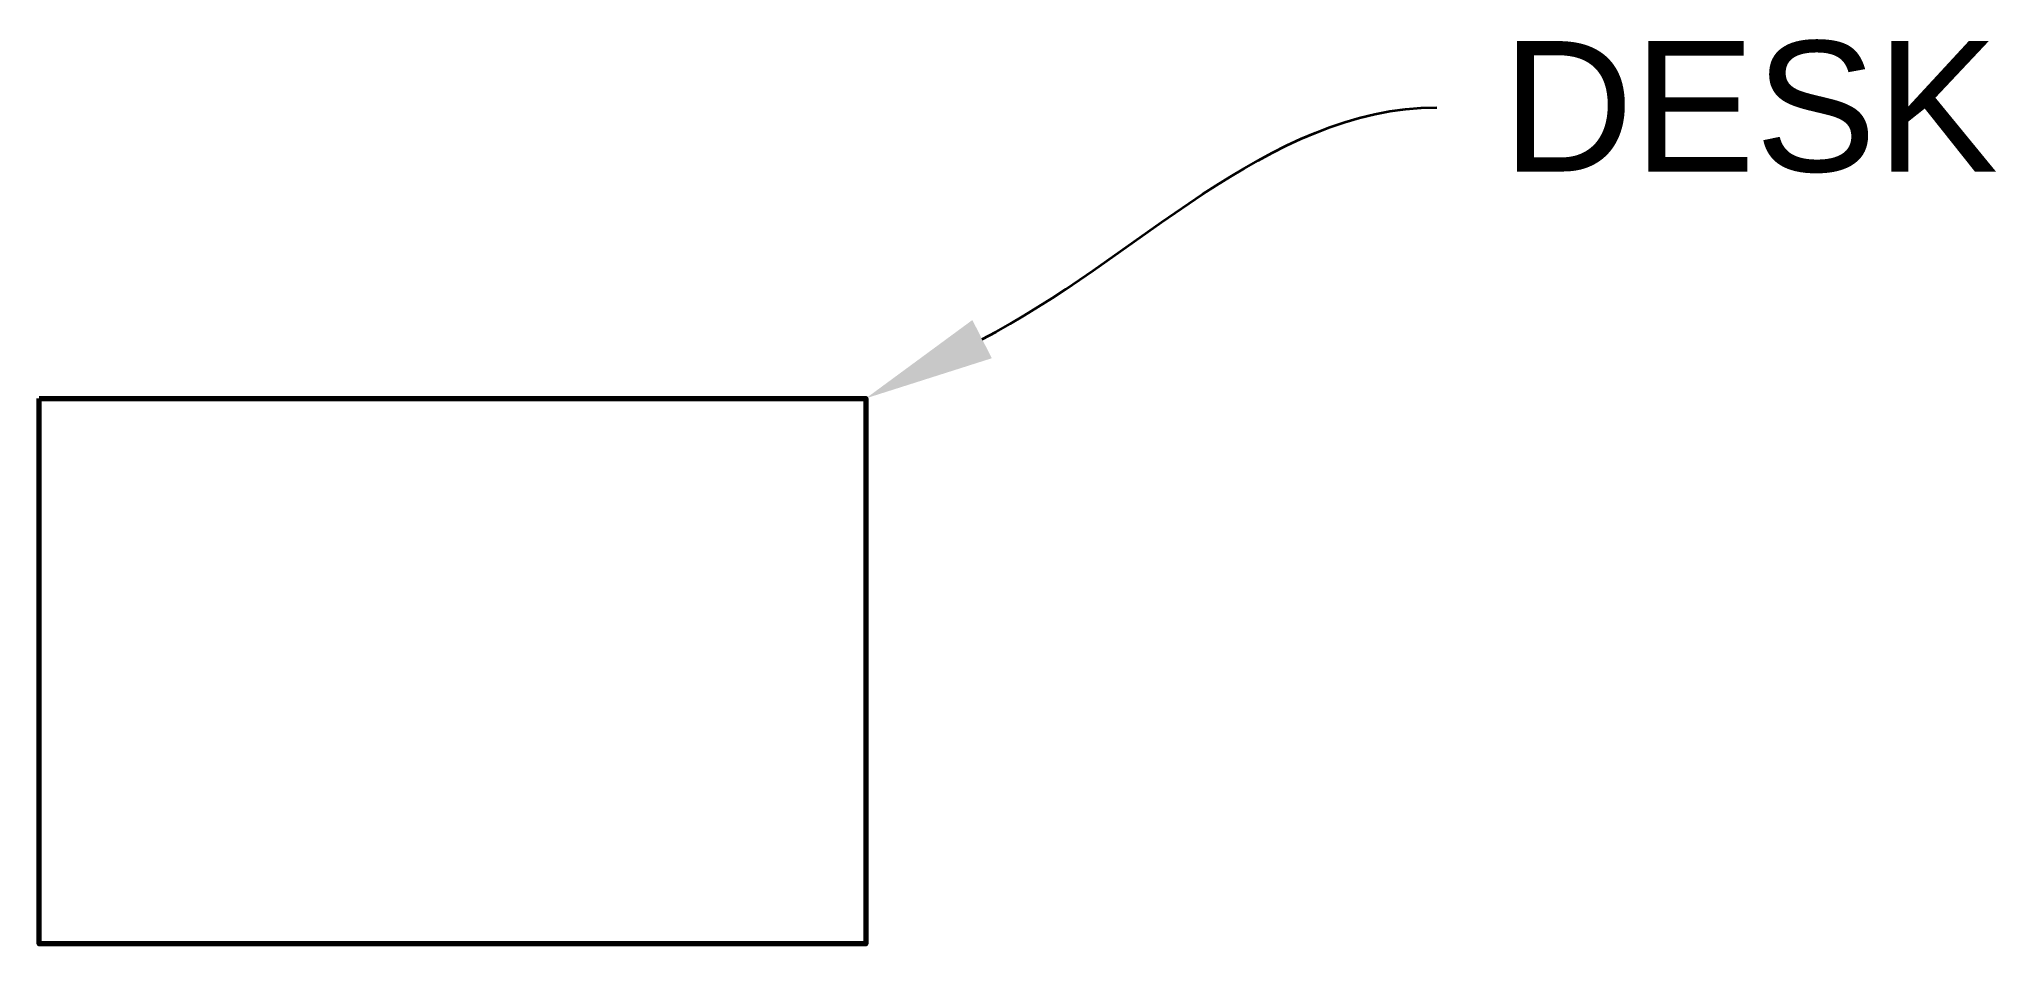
# Model space of a CAD drawing. Header units: inches. Extents: x 2453 to 2633, y 403 to 486.
import ezdxf
from ezdxf import colors
from ezdxf.entities.mleader import LeaderData, LeaderLine
from ezdxf.math import Vec2, Vec3

# ---------------------------------------------------------------- set-up
doc = ezdxf.new("R2010")
doc.units = ezdxf.units.IN
doc.header["$MEASUREMENT"] = 0
doc.layers.add('1-Objects', color=7, linetype='Continuous', lineweight=25)
doc.styles.get("Standard").update_dxf_attribs({"font": 'arial.ttf'})

msp = doc.modelspace()

# ---------------------------------------------------------------- linework, layer by layer
at = {"layer": '1-Objects', "color": 6, "lineweight": 70}
msp.add_lwpolyline([(2453.22, 453.2), (2529.32, 453.2), (2529.32, 403.01), (2453.22, 403.01)], close=True, dxfattribs=at)

# ---------------------------------------------------------------- leaders
at = {"layer": '1-Objects', "color": 6}
ml = msp.add_multileader_mtext('Standard', dxfattribs=at)
ml.set_content('DESK', color=6)
ml.set_leader_properties(color=6, lineweight=35)
ml.build(insert=Vec2(0, 0))
ml.multileader.update_dxf_attribs({"leader_type": 2, "dogleg_length": 0.36, "arrow_head_size": 12, "scale": 24})
ctx = ml.context
ctx.base_point, ctx.scale, ctx.char_height, ctx.arrow_head_size, ctx.landing_gap_size, ctx.plane_origin = Vec3(2581.87, 479.97), 24, 12, 12, 6, Vec3(2529.32, 453.2)
notes = []
notes.append((ctx, [(0, (1, 1, 0), (2581.51, 479.97), (1, 0), 0.36, [(0, [(2529.32, 453.2)], 0, [])])]))
ctx.mtext.insert, ctx.mtext.flow_direction = Vec3(2587.87, 486.07), 5
for ctx, leaders in notes:
    for number, flags, end, landing, length, lines in leaders:
        leader = LeaderData()
        leader.index, (leader.has_last_leader_line, leader.has_dogleg_vector, leader.attachment_direction) = number, flags
        leader.last_leader_point, leader.dogleg_vector, leader.dogleg_length = Vec3(end), Vec3(landing), length
        for number, points, colour, breaks in lines:
            line = LeaderLine()
            line.index, line.vertices, line.color, line.breaks = number, Vec3.list(points), colors.encode_raw_color(colour), breaks
            leader.lines.append(line)
        ctx.leaders.append(leader)

doc.saveas('drawing.dxf')
